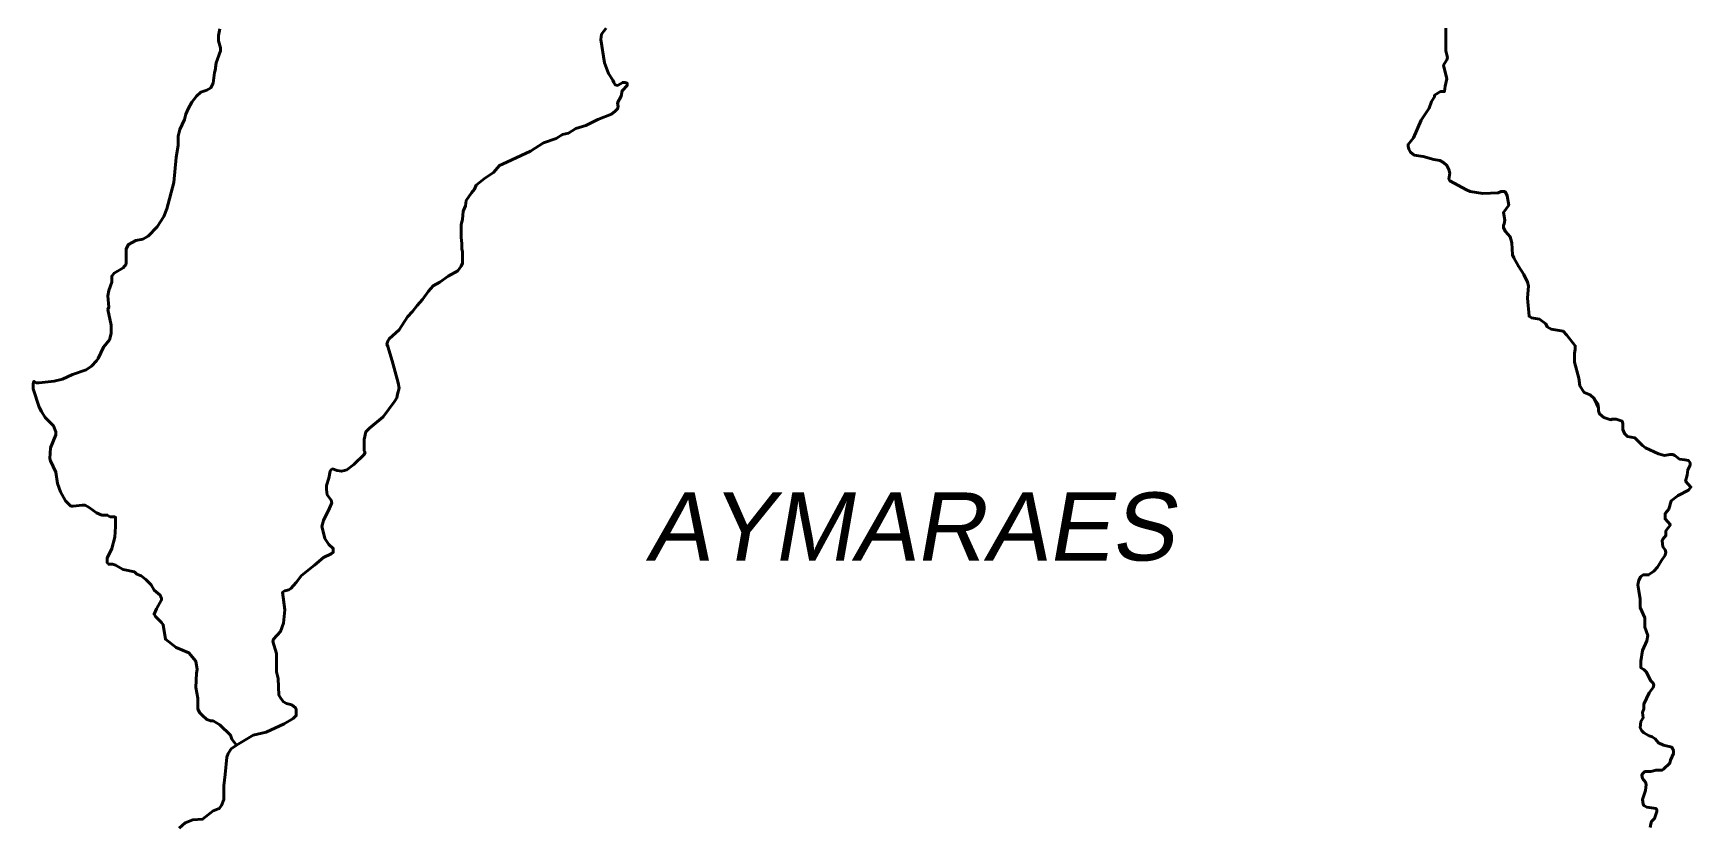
# Model space of a CAD drawing. Header units: metres. Extents: x 772934 to 773467, y 8442002 to 8442594.
# Drawn here: x 773281.85 to 773287.05, y 8442373.41 to 8442375.89 of the extents above; entities that cross this region are included whole.
import ezdxf

# ---------------------------------------------------------------- set-up
doc = ezdxf.new("R2010")
doc.units = ezdxf.units.M
doc.layers.add('Límite de Provincia', color=7, linetype='Continuous', lineweight=40)
doc.layers.add('Texto vías Provinciales', color=170, linetype='Continuous', lineweight=5)
doc.styles.add('PROVINCIAS', font='GOTHIC.TTF', dxfattribs={"oblique": 10, "height": 0.14})

msp = doc.modelspace()

# ---------------------------------------------------------------- linework, layer by layer
at = {"layer": 'Límite de Provincia', "linetype": 'Continuous'}
for points in [[(773282.4339, 8442375.9049), (773282.4291, 8442375.8836), (773282.4291, 8442375.867), (773282.4362, 8442375.8456), (773282.4362, 8442375.8361), (773282.422, 8442375.7982), (773282.4196, 8442375.7745), (773282.4173, 8442375.7674), (773282.4125, 8442375.7341), (773282.4054, 8442375.7199), (773282.3935, 8442375.7128), (773282.3746, 8442375.7057), (773282.3603, 8442375.6938), (773282.3461, 8442375.6749), (773282.3342, 8442375.6535), (773282.3271, 8442375.6369), (773282.3224, 8442375.6203), (773282.3082, 8442375.5895), (773282.3034, 8442375.5681), (773282.3034, 8442375.5397), (773282.2963, 8442375.5017), (773282.2892, 8442375.4234), (773282.2678, 8442375.3404), (773282.2583, 8442375.3167), (773282.237, 8442375.2835), (773282.2085, 8442375.255), (773282.1919, 8442375.2456), (773282.1706, 8442375.2408), (773282.1469, 8442375.229), (773282.1398, 8442375.2147), (773282.1398, 8442375.1673), (773282.1303, 8442375.1554), (773282.1018, 8442375.1388), (773282.0947, 8442375.1293), (773282.0947, 8442375.1104), (773282.0852, 8442375.0843), (773282.0828, 8442375.0677), (773282.0852, 8442375.0321), (773282.0828, 8442375.025), (773282.0923, 8442374.9752), (773282.0923, 8442374.9491), (773282.0876, 8442374.9301), (773282.0686, 8442374.9064), (773282.052, 8442374.8708), (773282.0473, 8442374.8637), (773282.0307, 8442374.8471), (773282.0141, 8442374.8352), (773281.9714, 8442374.821), (773281.9405, 8442374.8068), (773281.9144, 8442374.7997), (773281.867, 8442374.7949), (773281.8575, 8442374.7949), (773281.8504, 8442374.7997), (773281.848, 8442374.7902), (773281.848, 8442374.776), (773281.867, 8442374.719), (773281.8741, 8442374.7048), (773281.886, 8442374.6858), (773281.9121, 8442374.6597), (773281.9192, 8442374.6408), (773281.9192, 8442374.6313), (773281.9026, 8442374.591), (773281.9002, 8442374.5578), (773281.9026, 8442374.5506), (773281.9192, 8442374.5151), (773281.9239, 8442374.4795), (773281.9334, 8442374.4534), (773281.95, 8442374.4249), (773281.9666, 8442374.4083), (773281.9737, 8442374.4083), (773282.0022, 8442374.4107), (773282.0117, 8442374.4107), (773282.0235, 8442374.4036), (773282.0473, 8442374.387), (773282.0639, 8442374.3799), (773282.0805, 8442374.3799), (773282.0899, 8442374.3751), (773282.1018, 8442374.3751), (773282.1066, 8442374.3728), (773282.1066, 8442374.3443), (773282.1042, 8442374.3111), (773282.0947, 8442374.2755), (773282.0805, 8442374.2447), (773282.0805, 8442374.2304), (773282.0852, 8442374.2257), (773282.0971, 8442374.2257), (773282.1066, 8442374.2233), (773282.1303, 8442374.2091), (773282.1658, 8442374.202), (773282.173, 8442374.1949), (773282.1872, 8442374.1901), (773282.2014, 8442374.1783), (773282.218, 8442374.1617), (773282.2275, 8442374.1451), (773282.2465, 8442374.1285), (773282.2512, 8442374.119), (773282.2512, 8442374.1142), (773282.2346, 8442374.0858), (773282.2275, 8442374.0692), (773282.2323, 8442374.0621), (773282.2512, 8442374.0431), (773282.256, 8442374.036), (773282.2631, 8442373.9909), (773282.2963, 8442373.9648), (773282.3366, 8442373.9482), (773282.358, 8442373.9221), (773282.3627, 8442373.896), (773282.3603, 8442373.8842), (773282.358, 8442373.8391), (773282.3651, 8442373.8059), (773282.3651, 8442373.7727), (773282.3698, 8442373.7608), (773282.3793, 8442373.7514), (773282.3935, 8442373.7395), (773282.4054, 8442373.7347), (773282.4125, 8442373.7347), (773282.4339, 8442373.7229), (773282.4671, 8442373.6897), (773282.4718, 8442373.6778), (773282.486, 8442373.6589), (773282.4862, 8442373.659), (773282.5384, 8442373.6898), (773282.5787, 8442373.6993), (773282.6356, 8442373.7254), (773282.6641, 8442373.742), (773282.6736, 8442373.7515), (773282.6736, 8442373.7705), (773282.6712, 8442373.7752), (773282.6594, 8442373.7847), (773282.6428, 8442373.7894), (773282.6333, 8442373.7942), (773282.6262, 8442373.8037), (773282.619, 8442373.8155), (773282.6167, 8442373.8677), (773282.6119, 8442373.889), (773282.6119, 8442373.946), (773282.6001, 8442373.9839), (773282.6024, 8442373.991), (773282.6238, 8442374.0148), (773282.6333, 8442374.0408), (773282.638, 8442374.0835), (773282.6309, 8442374.1381), (773282.638, 8442374.1428), (773282.6499, 8442374.1452), (773282.657, 8442374.1499), (773282.6736, 8442374.1689), (773282.6902, 8442374.1903), (773282.7305, 8442374.2235), (773282.759, 8442374.2472), (773282.7827, 8442374.259), (773282.7898, 8442374.2638), (773282.7898, 8442374.2756), (773282.7756, 8442374.2875), (773282.7637, 8442374.3065), (773282.7566, 8442374.3326), (773282.7542, 8442374.3444), (773282.759, 8442374.3634), (773282.7779, 8442374.4013), (773282.7851, 8442374.418), (773282.7827, 8442374.4274), (773282.7708, 8442374.444), (773282.7685, 8442374.4606), (773282.7685, 8442374.4725), (773282.7756, 8442374.4962), (773282.7803, 8442374.5176), (773282.7827, 8442374.5223), (773282.7874, 8442374.5247), (773282.8017, 8442374.5199), (773282.8159, 8442374.5176), (773282.8254, 8442374.5199), (773282.8325, 8442374.5223), (773282.8538, 8442374.5389), (773282.887, 8442374.5697), (773282.8894, 8442374.5769), (773282.887, 8442374.5816), (773282.887, 8442374.6172), (773282.8918, 8442374.6409), (773282.9037, 8442374.6528), (773282.9463, 8442374.6883), (773282.9819, 8442374.7358), (773282.989, 8442374.7476), (773282.9914, 8442374.7595), (773282.9962, 8442374.7785), (773282.9938, 8442374.7951), (773282.9748, 8442374.8638), (773282.9606, 8442374.9089), (773282.9582, 8442374.916), (773282.9606, 8442374.9255), (773282.9653, 8442374.9326), (773282.9962, 8442374.9611), (773283.0222, 8442375.0014), (773283.0388, 8442375.018), (773283.0531, 8442375.037), (773283.0697, 8442375.056), (773283.0887, 8442375.082), (773283.1029, 8442375.0986), (773283.1242, 8442375.1105), (773283.1503, 8442375.1295), (773283.1811, 8442375.1461), (773283.1906, 8442375.1603), (773283.1954, 8442375.1698), (773283.1954, 8442375.2054), (773283.193, 8442375.2149), (773283.193, 8442375.2315), (773283.1906, 8442375.2504), (773283.1906, 8442375.2908), (773283.1954, 8442375.3074), (773283.1978, 8442375.3335), (773283.2049, 8442375.3501), (773283.2072, 8442375.3667), (773283.2238, 8442375.3904), (773283.2333, 8442375.4022), (773283.2381, 8442375.4141), (773283.2642, 8442375.4354), (773283.2926, 8442375.4544), (773283.3116, 8442375.4758), (773283.3211, 8442375.4805), (773283.4088, 8442375.5208), (773283.4492, 8442375.5469), (773283.4895, 8442375.5611), (773283.5085, 8442375.573), (773283.5274, 8442375.5777), (773283.5511, 8442375.592), (773283.582, 8442375.6015), (773283.6199, 8442375.6204), (773283.6626, 8442375.637), (773283.6745, 8442375.6465), (773283.6816, 8442375.6536), (773283.684, 8442375.6608), (773283.6816, 8442375.6726), (773283.6935, 8442375.694), (773283.6958, 8442375.7106), (773283.7124, 8442375.7272), (773283.7124, 8442375.7343), (773283.7053, 8442375.7367), (773283.6982, 8442375.7367), (773283.6816, 8442375.7272), (773283.6745, 8442375.7295), (773283.6697, 8442375.7367), (773283.6674, 8442375.7438), (773283.6531, 8442375.7651), (773283.6413, 8442375.7983), (773283.6294, 8442375.8718), (773283.6318, 8442375.8884), (773283.646, 8442375.9074)], [(773282.306, 8442373.3981), (773282.3249, 8442373.4147), (773282.3487, 8442373.4242), (773282.3795, 8442373.4266), (773282.4127, 8442373.4526), (773282.4317, 8442373.4598), (773282.4388, 8442373.4692), (773282.4459, 8442373.4882), (773282.4459, 8442373.5309), (773282.4506, 8442373.5665), (773282.4554, 8442373.621), (773282.4601, 8442373.6329), (773282.4696, 8442373.6471), (773282.4862, 8442373.659), (773282.5384, 8442373.6898), (773282.5787, 8442373.6993), (773282.6356, 8442373.7254), (773282.6641, 8442373.742), (773282.6736, 8442373.7515), (773282.6736, 8442373.7705), (773282.6712, 8442373.7752), (773282.6594, 8442373.7847), (773282.6428, 8442373.7894), (773282.6333, 8442373.7942), (773282.6262, 8442373.8037), (773282.619, 8442373.8155), (773282.6167, 8442373.8677), (773282.6119, 8442373.889), (773282.6119, 8442373.946), (773282.6001, 8442373.9839), (773282.6024, 8442373.991), (773282.6238, 8442374.0148), (773282.6333, 8442374.0408), (773282.638, 8442374.0835), (773282.6309, 8442374.1381), (773282.638, 8442374.1428), (773282.6499, 8442374.1452), (773282.657, 8442374.1499), (773282.6736, 8442374.1689), (773282.6902, 8442374.1903), (773282.7305, 8442374.2235), (773282.759, 8442374.2472), (773282.7827, 8442374.259), (773282.7898, 8442374.2638), (773282.7898, 8442374.2756), (773282.7756, 8442374.2875), (773282.7637, 8442374.3065), (773282.7566, 8442374.3326), (773282.7542, 8442374.3444), (773282.759, 8442374.3634), (773282.7779, 8442374.4013), (773282.7851, 8442374.418), (773282.7827, 8442374.4274), (773282.7708, 8442374.444), (773282.7685, 8442374.4606), (773282.7685, 8442374.4725), (773282.7756, 8442374.4962), (773282.7803, 8442374.5176), (773282.7827, 8442374.5223), (773282.7874, 8442374.5247), (773282.8017, 8442374.5199), (773282.8159, 8442374.5176), (773282.8254, 8442374.5199), (773282.8325, 8442374.5223), (773282.8538, 8442374.5389), (773282.887, 8442374.5697), (773282.8894, 8442374.5769), (773282.887, 8442374.5816), (773282.887, 8442374.6172), (773282.8918, 8442374.6409), (773282.9037, 8442374.6528), (773282.9463, 8442374.6883), (773282.9819, 8442374.7358), (773282.989, 8442374.7476), (773282.9914, 8442374.7595), (773282.9962, 8442374.7785), (773282.9938, 8442374.7951), (773282.9748, 8442374.8638), (773282.9606, 8442374.9089), (773282.9582, 8442374.916), (773282.9606, 8442374.9255), (773282.9653, 8442374.9326), (773282.9962, 8442374.9611), (773283.0222, 8442375.0014), (773283.0388, 8442375.018), (773283.0531, 8442375.037), (773283.0697, 8442375.056), (773283.0887, 8442375.082), (773283.1029, 8442375.0986), (773283.1242, 8442375.1105), (773283.1503, 8442375.1295), (773283.1811, 8442375.1461), (773283.1906, 8442375.1603), (773283.1954, 8442375.1698), (773283.1954, 8442375.2054), (773283.193, 8442375.2149), (773283.193, 8442375.2315), (773283.1906, 8442375.2504), (773283.1906, 8442375.2908), (773283.1954, 8442375.3074), (773283.1978, 8442375.3335), (773283.2049, 8442375.3501), (773283.2072, 8442375.3667), (773283.2238, 8442375.3904), (773283.2333, 8442375.4022), (773283.2381, 8442375.4141), (773283.2642, 8442375.4354), (773283.2926, 8442375.4544), (773283.3116, 8442375.4758), (773283.3211, 8442375.4805), (773283.4088, 8442375.5208), (773283.4492, 8442375.5469), (773283.4895, 8442375.5611), (773283.5085, 8442375.573), (773283.5274, 8442375.5777), (773283.5511, 8442375.592), (773283.582, 8442375.6015), (773283.6199, 8442375.6204), (773283.6626, 8442375.637), (773283.6745, 8442375.6465), (773283.6816, 8442375.6536), (773283.684, 8442375.6608), (773283.6816, 8442375.6726), (773283.6935, 8442375.694), (773283.6958, 8442375.7106), (773283.7124, 8442375.7272), (773283.7124, 8442375.7343), (773283.7053, 8442375.7367), (773283.6982, 8442375.7367), (773283.6816, 8442375.7272), (773283.6745, 8442375.7295), (773283.6697, 8442375.7367), (773283.6674, 8442375.7438), (773283.6531, 8442375.7651), (773283.6413, 8442375.7983), (773283.6294, 8442375.8718), (773283.6318, 8442375.8884), (773283.646, 8442375.9074)], [(773286.9214, 8442373.4005), (773286.9238, 8442373.4123), (773286.9262, 8442373.4194), (773286.9357, 8442373.4289), (773286.9428, 8442373.4503), (773286.9428, 8442373.455), (773286.9404, 8442373.4598), (773286.9119, 8442373.4645), (773286.9024, 8442373.4692), (773286.9001, 8442373.474), (773286.8977, 8442373.4882), (773286.9072, 8442373.5167), (773286.9096, 8442373.5357), (773286.9072, 8442373.5428), (773286.8977, 8442373.5546), (773286.8953, 8442373.5641), (773286.8977, 8442373.5689), (773286.9048, 8442373.576), (773286.9238, 8442373.576), (773286.9404, 8442373.5807), (773286.9594, 8442373.5807), (773286.9641, 8442373.5831), (773286.9831, 8442373.6021), (773286.9855, 8442373.6116), (773286.9949, 8442373.6329), (773286.9949, 8442373.6424), (773286.9902, 8442373.6519), (773286.9641, 8442373.659), (773286.9475, 8442373.6661), (773286.938, 8442373.678), (773286.9285, 8442373.6851), (773286.9191, 8442373.6874), (773286.9024, 8442373.6969), (773286.8953, 8442373.704), (773286.8906, 8442373.7135), (773286.893, 8442373.7325), (773286.9001, 8442373.7444), (773286.8977, 8442373.761), (773286.9024, 8442373.7728), (773286.9024, 8442373.7871), (773286.9191, 8442373.8226), (773286.9309, 8442373.8392), (773286.9333, 8442373.8464), (773286.9309, 8442373.8535), (773286.9238, 8442373.8606), (773286.9096, 8442373.889), (773286.9024, 8442373.8962), (773286.893, 8442373.9009), (773286.893, 8442373.9223), (773286.8977, 8442373.9555), (773286.9119, 8442373.9863), (773286.9143, 8442374.0029), (773286.9048, 8442374.029), (773286.9048, 8442374.0574), (773286.8906, 8442374.0906), (773286.8906, 8442374.1167), (773286.8858, 8442374.1428), (773286.8835, 8442374.1618), (773286.8858, 8442374.176), (773286.893, 8442374.1879), (773286.9001, 8442374.1926), (773286.9167, 8442374.1926), (773286.9333, 8442374.2045), (773286.9451, 8442374.2164), (773286.957, 8442374.2377), (773286.9689, 8442374.2543), (773286.9712, 8442374.2638), (773286.9689, 8442374.2709), (773286.9617, 8442374.2804), (773286.9594, 8442374.2994), (773286.9617, 8442374.3041), (773286.9712, 8442374.316), (773286.9712, 8442374.3302), (773286.9855, 8442374.3492), (773286.9689, 8442374.3681), (773286.9689, 8442374.3847), (773286.9807, 8442374.399), (773286.9878, 8442374.4251), (773287.0092, 8442374.4417), (773287.0424, 8442374.4583), (773287.0495, 8442374.4678), (773287.0329, 8442374.4867), (773287.0376, 8442374.5057), (773287.04, 8442374.5223), (773287.0471, 8442374.5365), (773287.0471, 8442374.5437), (773287.0424, 8442374.5508), (773287.0305, 8442374.5531), (773287.0139, 8442374.5555), (773286.9997, 8442374.5674), (773286.9926, 8442374.5697), (773286.9831, 8442374.5697), (773286.9665, 8442374.5674), (773286.9475, 8442374.5721), (773286.9072, 8442374.5911), (773286.8977, 8442374.5982), (773286.874, 8442374.6219), (773286.8503, 8442374.6267), (773286.8408, 8442374.6362), (773286.836, 8442374.648), (773286.836, 8442374.667), (773286.8337, 8442374.6741), (773286.8147, 8442374.6812), (773286.8028, 8442374.6812), (773286.7981, 8442374.6788), (773286.7767, 8442374.686), (773286.7625, 8442374.6978), (773286.7601, 8442374.7073), (773286.7601, 8442374.7168), (773286.7459, 8442374.7453), (773286.7341, 8442374.7571), (773286.7151, 8442374.7642), (773286.7008, 8442374.7856), (773286.6985, 8442374.8093), (773286.6842, 8442374.8591), (773286.6842, 8442374.8876), (773286.6866, 8442374.8994), (773286.6866, 8442374.9113), (773286.6605, 8442374.9445), (773286.6487, 8442374.9563), (773286.6107, 8442374.9635), (773286.5989, 8442374.9706), (773286.5941, 8442374.9801), (773286.5751, 8442374.9943), (773286.5491, 8442374.999), (773286.5419, 8442375.0038), (773286.5372, 8442375.0607), (773286.5396, 8442375.0986), (773286.5372, 8442375.1105), (773286.5253, 8442375.1342), (773286.5087, 8442375.1603), (773286.4945, 8442375.1864), (773286.4898, 8442375.1959), (773286.4874, 8442375.2338), (773286.485, 8442375.2457), (773286.4826, 8442375.2528), (773286.4684, 8442375.2694), (773286.4613, 8442375.2813), (773286.4613, 8442375.2884), (773286.4637, 8442375.2931), (773286.466, 8442375.305), (773286.4613, 8442375.3287), (773286.4779, 8442375.3524), (773286.4732, 8442375.3809), (773286.4684, 8442375.3927), (773286.4637, 8442375.3951), (773286.4542, 8442375.3951), (773286.4447, 8442375.3904), (773286.3973, 8442375.388), (773286.3569, 8442375.3951), (773286.3451, 8442375.3999), (773286.2929, 8442375.4283), (773286.2905, 8442375.4331), (773286.2929, 8442375.452), (773286.2905, 8442375.4639), (773286.2834, 8442375.4758), (773286.2739, 8442375.4852), (773286.2621, 8442375.4924), (773286.2431, 8442375.4947), (773286.2099, 8442375.5042), (773286.1814, 8442375.509), (773286.1696, 8442375.5184), (773286.1648, 8442375.5279), (773286.1625, 8442375.5374), (773286.1625, 8442375.5422), (773286.1791, 8442375.5635), (773286.2028, 8442375.6181), (773286.2289, 8442375.656), (773286.236, 8442375.6774), (773286.2455, 8442375.6916), (773286.2455, 8442375.6963), (773286.2644, 8442375.7082), (773286.2763, 8442375.7082), (773286.2787, 8442375.7248), (773286.2834, 8442375.7485), (773286.2739, 8442375.7912), (773286.2763, 8442375.7959), (773286.2834, 8442375.8078), (773286.2858, 8442375.8149), (773286.281, 8442375.8363), (773286.281, 8442375.9074)], [(773286.281, 8442375.9074), (773286.281, 8442375.8363), (773286.2858, 8442375.8149), (773286.2834, 8442375.8078), (773286.2763, 8442375.7959), (773286.2739, 8442375.7912), (773286.2834, 8442375.7485), (773286.2787, 8442375.7248), (773286.2763, 8442375.7082), (773286.2644, 8442375.7082), (773286.2455, 8442375.6963), (773286.2455, 8442375.6916), (773286.236, 8442375.6774), (773286.2289, 8442375.656), (773286.2028, 8442375.6181), (773286.1791, 8442375.5635), (773286.1625, 8442375.5422), (773286.1625, 8442375.5374), (773286.1648, 8442375.5279), (773286.1696, 8442375.5184), (773286.1814, 8442375.509), (773286.2099, 8442375.5042), (773286.2431, 8442375.4947), (773286.2621, 8442375.4924), (773286.2739, 8442375.4852), (773286.2834, 8442375.4758), (773286.2905, 8442375.4639), (773286.2929, 8442375.452), (773286.2905, 8442375.4331), (773286.2929, 8442375.4283), (773286.3451, 8442375.3999), (773286.3569, 8442375.3951), (773286.3973, 8442375.388), (773286.4447, 8442375.3904), (773286.4542, 8442375.3951), (773286.4637, 8442375.3951), (773286.4684, 8442375.3927), (773286.4732, 8442375.3809), (773286.4779, 8442375.3524), (773286.4613, 8442375.3287), (773286.466, 8442375.305), (773286.4637, 8442375.2931), (773286.4613, 8442375.2884), (773286.4613, 8442375.2813), (773286.4684, 8442375.2694), (773286.4826, 8442375.2528), (773286.485, 8442375.2457), (773286.4874, 8442375.2338), (773286.4898, 8442375.1959), (773286.4945, 8442375.1864), (773286.5087, 8442375.1603), (773286.5253, 8442375.1342), (773286.5372, 8442375.1105), (773286.5396, 8442375.0986), (773286.5372, 8442375.0607), (773286.5419, 8442375.0038), (773286.5491, 8442374.999), (773286.5751, 8442374.9943), (773286.5941, 8442374.9801), (773286.5989, 8442374.9706), (773286.6107, 8442374.9635), (773286.6487, 8442374.9563), (773286.6605, 8442374.9445), (773286.6866, 8442374.9113), (773286.6866, 8442374.8994), (773286.6842, 8442374.8876), (773286.6842, 8442374.8591), (773286.6985, 8442374.8093), (773286.7008, 8442374.7856), (773286.7151, 8442374.7642), (773286.7341, 8442374.7571), (773286.7459, 8442374.7453), (773286.7578, 8442374.7287), (773286.7601, 8442374.7168), (773286.7601, 8442374.7073), (773286.7625, 8442374.6978), (773286.7767, 8442374.686), (773286.7981, 8442374.6788), (773286.8028, 8442374.6812), (773286.8147, 8442374.6812), (773286.8337, 8442374.6741), (773286.836, 8442374.667), (773286.836, 8442374.648), (773286.8408, 8442374.6362), (773286.8503, 8442374.6267), (773286.874, 8442374.6219), (773286.8977, 8442374.5982), (773286.9072, 8442374.5911), (773286.9475, 8442374.5721), (773286.9665, 8442374.5674), (773286.9831, 8442374.5697), (773286.9926, 8442374.5697), (773286.9997, 8442374.5674), (773287.0139, 8442374.5555), (773287.0305, 8442374.5531), (773287.0424, 8442374.5508), (773287.0471, 8442374.5437), (773287.0471, 8442374.5365), (773287.04, 8442374.5223), (773287.0376, 8442374.5057), (773287.0329, 8442374.4867), (773287.0495, 8442374.4678), (773287.0424, 8442374.4583), (773287.0092, 8442374.4417), (773286.9878, 8442374.4251), (773286.9807, 8442374.399), (773286.9689, 8442374.3847), (773286.9689, 8442374.3681), (773286.9855, 8442374.3492), (773286.9712, 8442374.3302), (773286.9712, 8442374.316), (773286.9617, 8442374.3041), (773286.9594, 8442374.2994), (773286.9617, 8442374.2804), (773286.9689, 8442374.2709), (773286.9712, 8442374.2638), (773286.9689, 8442374.2543), (773286.957, 8442374.2377), (773286.9451, 8442374.2164), (773286.9333, 8442374.2045), (773286.9167, 8442374.1926), (773286.9001, 8442374.1926), (773286.893, 8442374.1879), (773286.8858, 8442374.176), (773286.8835, 8442374.1618), (773286.8858, 8442374.1428), (773286.8906, 8442374.1167), (773286.8906, 8442374.0906), (773286.9048, 8442374.0574), (773286.9048, 8442374.029), (773286.9143, 8442374.0029), (773286.9119, 8442373.9863), (773286.8977, 8442373.9555), (773286.893, 8442373.9223), (773286.893, 8442373.9009), (773286.9024, 8442373.8962), (773286.9096, 8442373.889), (773286.9238, 8442373.8606), (773286.9309, 8442373.8535), (773286.9333, 8442373.8464), (773286.9309, 8442373.8392), (773286.9191, 8442373.8226), (773286.9024, 8442373.7871), (773286.9024, 8442373.7728), (773286.8977, 8442373.761), (773286.9001, 8442373.7444), (773286.893, 8442373.7325), (773286.8906, 8442373.7135), (773286.8953, 8442373.704), (773286.9024, 8442373.6969), (773286.9191, 8442373.6874), (773286.9285, 8442373.6851), (773286.938, 8442373.678), (773286.9475, 8442373.6661), (773286.9641, 8442373.659), (773286.9902, 8442373.6519), (773286.9949, 8442373.6424), (773286.9949, 8442373.6329), (773286.9855, 8442373.6116), (773286.9831, 8442373.6021), (773286.9641, 8442373.5831), (773286.9594, 8442373.5807), (773286.9404, 8442373.5807), (773286.9238, 8442373.576), (773286.9048, 8442373.576), (773286.8977, 8442373.5689), (773286.8953, 8442373.5641), (773286.8977, 8442373.5546), (773286.9072, 8442373.5428), (773286.9096, 8442373.5357), (773286.9072, 8442373.5167), (773286.8977, 8442373.4882), (773286.9001, 8442373.474), (773286.9024, 8442373.4692), (773286.9119, 8442373.4645), (773286.9404, 8442373.4598), (773286.9428, 8442373.455), (773286.9428, 8442373.4503), (773286.9357, 8442373.4289), (773286.9262, 8442373.4194), (773286.9238, 8442373.4123), (773286.9214, 8442373.4005)]]:
    msp.add_lwpolyline(points, dxfattribs=at)

# ---------------------------------------------------------------- texts
at = {"layer": 'Texto vías Provinciales', "color": 7, "insert": (773284.5987, 8442374.3428), "char_height": 0.213459, "attachment_point": 5, "style": 'PROVINCIAS'}
msp.add_mtext('{\\fArial|b0|i0|c0|p34;AYMARAES}', dxfattribs=at)

doc.saveas('drawing.dxf')
